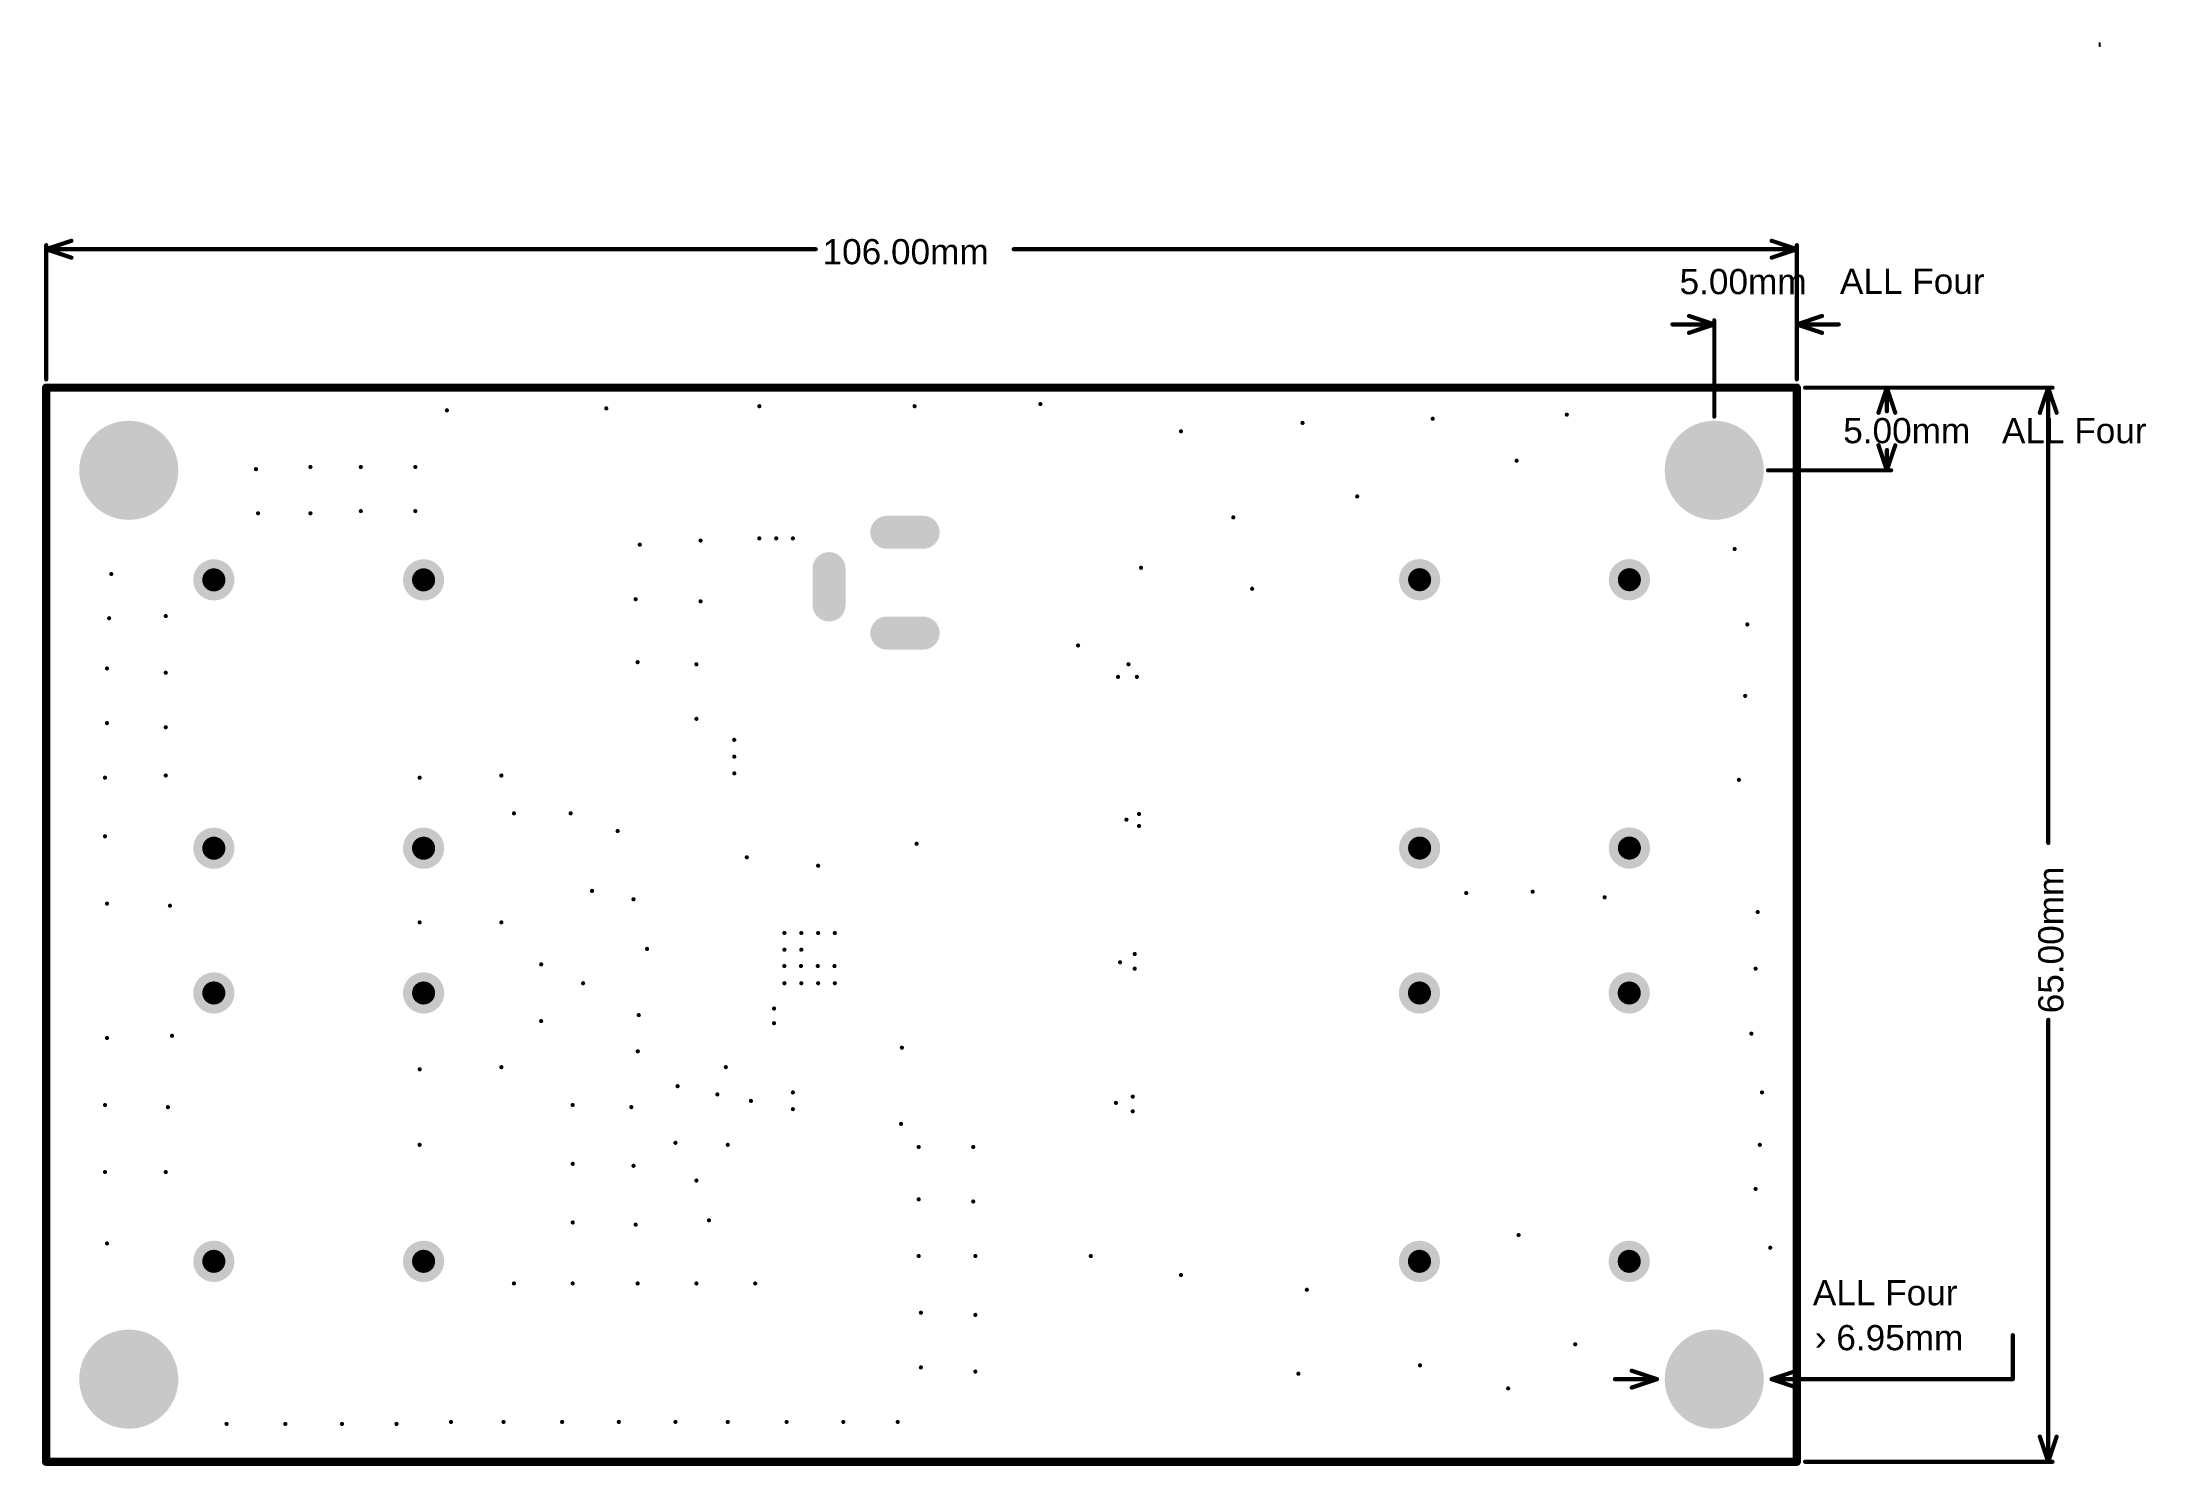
# Model space of a CAD drawing. Header units: inches. Extents: x 0 to 127, y 0 to 86.
import ezdxf

# ---------------------------------------------------------------- set-up
doc = ezdxf.new("R2010")
doc.units = ezdxf.units.IN
for name, color, linetype in [('Mechanical1', 6, 'Continuous'), ('Mechanical6', 56, 'Continuous'), ('MultiLayer', 9, 'Continuous'), ('PadHoleLayer', 156, 'Continuous'), ('ViaHoleLayer', 16, 'Continuous')]:
    doc.layers.add(name, color=color, linetype=linetype)
doc.styles.add('Arial', font='', dxfattribs={"height": 0.2})
doc.styles.get('Arial').set_extended_font_data('Arial')

# ---------------------------------------------------------------- blocks, each defined once
blk = doc.blocks.new('MH_M3_15')
at = {"layer": 'MultiLayer'}
h = blk.add_hatch(color=9, dxfattribs=at)
edge = h.paths.add_edge_path()
edge.add_arc((0, 0), 3, 0, 360)
at = {"layer": 'PadHoleLayer'}
h = blk.add_hatch(color=156, dxfattribs=at)
edge = h.paths.add_edge_path()
edge.add_arc((0, 0), 1.6, 0, 360)
blk = doc.blocks.new('MH_M3_16')
at = {"layer": 'MultiLayer'}
h = blk.add_hatch(color=9, dxfattribs=at)
edge = h.paths.add_edge_path()
edge.add_arc((0, 0), 3, 0, 360)
at = {"layer": 'PadHoleLayer'}
h = blk.add_hatch(color=156, dxfattribs=at)
edge = h.paths.add_edge_path()
edge.add_arc((0, 0), 1.6, 0, 360)
blk = doc.blocks.new('MH_M3_17')
at = {"layer": 'MultiLayer'}
h = blk.add_hatch(color=9, dxfattribs=at)
edge = h.paths.add_edge_path()
edge.add_arc((0, 0), 3, 0, 360)
at = {"layer": 'PadHoleLayer'}
h = blk.add_hatch(color=156, dxfattribs=at)
edge = h.paths.add_edge_path()
edge.add_arc((0, 0), 1.6, 0, 360)
blk = doc.blocks.new('MH_M3_18')
at = {"layer": 'MultiLayer'}
h = blk.add_hatch(color=9, dxfattribs=at)
edge = h.paths.add_edge_path()
edge.add_arc((0, 0), 3, 0, 360)
at = {"layer": 'PadHoleLayer'}
h = blk.add_hatch(color=156, dxfattribs=at)
edge = h.paths.add_edge_path()
edge.add_arc((0, 0), 1.6, 0, 360)
blk = doc.blocks.new('NMJ4HCD2_23')
at = {"layer": 'MultiLayer'}
h = blk.add_hatch(color=9, dxfattribs=at)
edge = h.paths.add_edge_path()
edge.add_arc((-6.35, 8.12), 1.25, 0, 360)
h = blk.add_hatch(color=9, dxfattribs=at)
edge = h.paths.add_edge_path()
edge.add_arc((6.35, 8.12), 1.25, 0, 360)
h = blk.add_hatch(color=9, dxfattribs=at)
edge = h.paths.add_edge_path()
edge.add_arc((-6.35, -8.12), 1.25, 0, 360)
h = blk.add_hatch(color=9, dxfattribs=at)
edge = h.paths.add_edge_path()
edge.add_arc((6.35, -8.12), 1.25, 0, 360)
at = {"layer": 'PadHoleLayer'}
h = blk.add_hatch(color=156, dxfattribs=at)
edge = h.paths.add_edge_path()
edge.add_arc((-6.35, 8.12), 0.7, 0, 360)
h = blk.add_hatch(color=156, dxfattribs=at)
edge = h.paths.add_edge_path()
edge.add_arc((6.35, 8.12), 0.7, 0, 360)
h = blk.add_hatch(color=156, dxfattribs=at)
edge = h.paths.add_edge_path()
edge.add_arc((-6.35, -8.12), 0.7, 0, 360)
h = blk.add_hatch(color=156, dxfattribs=at)
edge = h.paths.add_edge_path()
edge.add_arc((6.35, -8.12), 0.7, 0, 360)
blk = doc.blocks.new('NMJ4HCD2_24')
at = {"layer": 'MultiLayer'}
h = blk.add_hatch(color=9, dxfattribs=at)
edge = h.paths.add_edge_path()
edge.add_arc((-6.35, 8.12), 1.25, 0, 360)
h = blk.add_hatch(color=9, dxfattribs=at)
edge = h.paths.add_edge_path()
edge.add_arc((6.35, 8.12), 1.25, 0, 360)
h = blk.add_hatch(color=9, dxfattribs=at)
edge = h.paths.add_edge_path()
edge.add_arc((-6.35, -8.12), 1.25, 0, 360)
h = blk.add_hatch(color=9, dxfattribs=at)
edge = h.paths.add_edge_path()
edge.add_arc((6.35, -8.12), 1.25, 0, 360)
at = {"layer": 'PadHoleLayer'}
h = blk.add_hatch(color=156, dxfattribs=at)
edge = h.paths.add_edge_path()
edge.add_arc((-6.35, 8.12), 0.7, 0, 360)
h = blk.add_hatch(color=156, dxfattribs=at)
edge = h.paths.add_edge_path()
edge.add_arc((6.35, 8.12), 0.7, 0, 360)
h = blk.add_hatch(color=156, dxfattribs=at)
edge = h.paths.add_edge_path()
edge.add_arc((-6.35, -8.12), 0.7, 0, 360)
h = blk.add_hatch(color=156, dxfattribs=at)
edge = h.paths.add_edge_path()
edge.add_arc((6.35, -8.12), 0.7, 0, 360)
blk = doc.blocks.new('NMJ4HCD2_25')
at = {"layer": 'MultiLayer'}
h = blk.add_hatch(color=9, dxfattribs=at)
edge = h.paths.add_edge_path()
edge.add_arc((-6.35, 8.12), 1.25, 0, 360)
h = blk.add_hatch(color=9, dxfattribs=at)
edge = h.paths.add_edge_path()
edge.add_arc((6.35, 8.12), 1.25, 0, 360)
h = blk.add_hatch(color=9, dxfattribs=at)
edge = h.paths.add_edge_path()
edge.add_arc((-6.35, -8.12), 1.25, 0, 360)
h = blk.add_hatch(color=9, dxfattribs=at)
edge = h.paths.add_edge_path()
edge.add_arc((6.35, -8.12), 1.25, 0, 360)
at = {"layer": 'PadHoleLayer'}
h = blk.add_hatch(color=156, dxfattribs=at)
edge = h.paths.add_edge_path()
edge.add_arc((-6.35, 8.12), 0.7, 0, 360)
h = blk.add_hatch(color=156, dxfattribs=at)
edge = h.paths.add_edge_path()
edge.add_arc((6.35, 8.12), 0.7, 0, 360)
h = blk.add_hatch(color=156, dxfattribs=at)
edge = h.paths.add_edge_path()
edge.add_arc((-6.35, -8.12), 0.7, 0, 360)
h = blk.add_hatch(color=156, dxfattribs=at)
edge = h.paths.add_edge_path()
edge.add_arc((6.35, -8.12), 0.7, 0, 360)
blk = doc.blocks.new('NMJ4HCD2_26')
at = {"layer": 'MultiLayer'}
h = blk.add_hatch(color=9, dxfattribs=at)
edge = h.paths.add_edge_path()
edge.add_arc((-6.35, 8.12), 1.25, 0, 360)
h = blk.add_hatch(color=9, dxfattribs=at)
edge = h.paths.add_edge_path()
edge.add_arc((6.35, 8.12), 1.25, 0, 360)
h = blk.add_hatch(color=9, dxfattribs=at)
edge = h.paths.add_edge_path()
edge.add_arc((-6.35, -8.12), 1.25, 0, 360)
h = blk.add_hatch(color=9, dxfattribs=at)
edge = h.paths.add_edge_path()
edge.add_arc((6.35, -8.12), 1.25, 0, 360)
at = {"layer": 'PadHoleLayer'}
h = blk.add_hatch(color=156, dxfattribs=at)
edge = h.paths.add_edge_path()
edge.add_arc((-6.35, 8.12), 0.7, 0, 360)
h = blk.add_hatch(color=156, dxfattribs=at)
edge = h.paths.add_edge_path()
edge.add_arc((6.35, 8.12), 0.7, 0, 360)
h = blk.add_hatch(color=156, dxfattribs=at)
edge = h.paths.add_edge_path()
edge.add_arc((-6.35, -8.12), 0.7, 0, 360)
h = blk.add_hatch(color=156, dxfattribs=at)
edge = h.paths.add_edge_path()
edge.add_arc((6.35, -8.12), 0.7, 0, 360)
blk = doc.blocks.new('CON_SOCJ_2155_27')
at = {"layer": 'MultiLayer'}
h = blk.add_hatch(color=9, dxfattribs=at)
edge = h.paths.add_edge_path()
edge.add_arc((-1.1, 6.1), 1, 90, 270)
edge.add_line((-1.1, 5.1), (1.1, 5.1))
edge.add_arc((1.1, 6.1), 1, 270, 450)
edge.add_line((1.1, 7.1), (-1.1, 7.1))
h = blk.add_hatch(color=9, dxfattribs=at)
edge = h.paths.add_edge_path()
edge.add_arc((4.6, 2.2), 1, 180, 360)
edge.add_line((5.6, 2.2), (5.6, 4.4))
edge.add_arc((4.6, 4.4), 1, 0, 180)
edge.add_line((3.6, 4.4), (3.6, 2.2))
h = blk.add_hatch(color=9, dxfattribs=at)
edge = h.paths.add_edge_path()
edge.add_arc((-1.1, 0), 1, 90, 270)
edge.add_line((-1.1, -1), (1.1, -1))
edge.add_arc((1.1, 0), 1, 270, 450)
edge.add_line((1.1, 1), (-1.1, 1))
at = {"layer": 'PadHoleLayer'}
h = blk.add_hatch(color=156, dxfattribs=at)
edge = h.paths.add_edge_path()
edge.add_arc((-1.1, 6.1), 0.4, 90, 270)
edge.add_line((-1.1, 5.7), (1.1, 5.7))
edge.add_arc((1.1, 6.1), 0.4, 270, 450)
edge.add_line((1.1, 6.5), (-1.1, 6.5))
h = blk.add_hatch(color=156, dxfattribs=at)
edge = h.paths.add_edge_path()
edge.add_arc((4.6, 2.2), 0.4, 180, 360)
edge.add_line((5, 2.2), (5, 4.4))
edge.add_arc((4.6, 4.4), 0.4, 0, 180)
edge.add_line((4.2, 4.4), (4.2, 2.2))
h = blk.add_hatch(color=156, dxfattribs=at)
edge = h.paths.add_edge_path()
edge.add_arc((-1.1, 0), 0.4, 90, 270)
edge.add_line((-1.1, -0.4), (1.1, -0.4))
edge.add_arc((1.1, 0), 0.4, 270, 450)
edge.add_line((1.1, 0.4), (-1.1, 0.4))

msp = doc.modelspace()

# ---------------------------------------------------------------- hatches: boundary and pattern name
at = {"layer": 'ViaHoleLayer'}
h = msp.add_hatch(color=16, dxfattribs=at)
edge = h.paths.add_edge_path()
edge.add_arc((24.26, 63.63), 0.127, 0, 360)
h = msp.add_hatch(color=16, dxfattribs=at)
edge = h.paths.add_edge_path()
edge.add_arc((33.91, 63.75), 0.127, 0, 360)
h = msp.add_hatch(color=16, dxfattribs=at)
edge = h.paths.add_edge_path()
edge.add_arc((43.18, 63.88), 0.127, 0, 360)
h = msp.add_hatch(color=16, dxfattribs=at)
edge = h.paths.add_edge_path()
edge.add_arc((52.58, 63.88), 0.127, 0, 360)
h = msp.add_hatch(color=16, dxfattribs=at)
edge = h.paths.add_edge_path()
edge.add_arc((60.2, 64.01), 0.127, 0, 360)
h = msp.add_hatch(color=16, dxfattribs=at)
edge = h.paths.add_edge_path()
edge.add_arc((68.71, 62.36), 0.127, 0, 360)
h = msp.add_hatch(color=16, dxfattribs=at)
edge = h.paths.add_edge_path()
edge.add_arc((76.07, 62.87), 0.127, 0, 360)
h = msp.add_hatch(color=16, dxfattribs=at)
edge = h.paths.add_edge_path()
edge.add_arc((83.95, 63.12), 0.127, 0, 360)
h = msp.add_hatch(color=16, dxfattribs=at)
edge = h.paths.add_edge_path()
edge.add_arc((92.07, 63.37), 0.127, 0, 360)
h = msp.add_hatch(color=16, dxfattribs=at)
edge = h.paths.add_edge_path()
edge.add_arc((12.7, 60.07), 0.127, 0, 360)
h = msp.add_hatch(color=16, dxfattribs=at)
edge = h.paths.add_edge_path()
edge.add_arc((16, 60.2), 0.127, 0, 360)
h = msp.add_hatch(color=16, dxfattribs=at)
edge = h.paths.add_edge_path()
edge.add_arc((19.05, 60.2), 0.127, 0, 360)
h = msp.add_hatch(color=16, dxfattribs=at)
edge = h.paths.add_edge_path()
edge.add_arc((22.35, 60.2), 0.127, 0, 360)
h = msp.add_hatch(color=16, dxfattribs=at)
edge = h.paths.add_edge_path()
edge.add_arc((89.03, 60.58), 0.127, 0, 360)
h = msp.add_hatch(color=16, dxfattribs=at)
edge = h.paths.add_edge_path()
edge.add_arc((12.83, 57.4), 0.127, 0, 360)
h = msp.add_hatch(color=16, dxfattribs=at)
edge = h.paths.add_edge_path()
edge.add_arc((16, 57.4), 0.127, 0, 360)
h = msp.add_hatch(color=16, dxfattribs=at)
edge = h.paths.add_edge_path()
edge.add_arc((19.05, 57.53), 0.127, 0, 360)
h = msp.add_hatch(color=16, dxfattribs=at)
edge = h.paths.add_edge_path()
edge.add_arc((22.35, 57.53), 0.127, 0, 360)
h = msp.add_hatch(color=16, dxfattribs=at)
edge = h.paths.add_edge_path()
edge.add_arc((79.38, 58.42), 0.127, 0, 360)
h = msp.add_hatch(color=16, dxfattribs=at)
edge = h.paths.add_edge_path()
edge.add_arc((71.88, 57.15), 0.127, 0, 360)
h = msp.add_hatch(color=16, dxfattribs=at)
edge = h.paths.add_edge_path()
edge.add_arc((35.94, 55.5), 0.127, 0, 360)
h = msp.add_hatch(color=16, dxfattribs=at)
edge = h.paths.add_edge_path()
edge.add_arc((39.62, 55.75), 0.127, 0, 360)
h = msp.add_hatch(color=16, dxfattribs=at)
edge = h.paths.add_edge_path()
edge.add_arc((43.18, 55.88), 0.127, 0, 360)
h = msp.add_hatch(color=16, dxfattribs=at)
edge = h.paths.add_edge_path()
edge.add_arc((44.2, 55.88), 0.127, 0, 360)
h = msp.add_hatch(color=16, dxfattribs=at)
edge = h.paths.add_edge_path()
edge.add_arc((45.21, 55.88), 0.127, 0, 360)
h = msp.add_hatch(color=16, dxfattribs=at)
edge = h.paths.add_edge_path()
edge.add_arc((102.23, 55.24), 0.127, 0, 360)
h = msp.add_hatch(color=16, dxfattribs=at)
edge = h.paths.add_edge_path()
edge.add_arc((3.94, 53.72), 0.127, 0, 360)
h = msp.add_hatch(color=16, dxfattribs=at)
edge = h.paths.add_edge_path()
edge.add_arc((66.29, 54.1), 0.127, 0, 360)
h = msp.add_hatch(color=16, dxfattribs=at)
edge = h.paths.add_edge_path()
edge.add_arc((35.69, 52.2), 0.127, 0, 360)
h = msp.add_hatch(color=16, dxfattribs=at)
edge = h.paths.add_edge_path()
edge.add_arc((73.02, 52.83), 0.127, 0, 360)
h = msp.add_hatch(color=16, dxfattribs=at)
edge = h.paths.add_edge_path()
edge.add_arc((3.81, 51.05), 0.127, 0, 360)
h = msp.add_hatch(color=16, dxfattribs=at)
edge = h.paths.add_edge_path()
edge.add_arc((7.24, 51.18), 0.127, 0, 360)
h = msp.add_hatch(color=16, dxfattribs=at)
edge = h.paths.add_edge_path()
edge.add_arc((39.62, 52.07), 0.127, 0, 360)
h = msp.add_hatch(color=16, dxfattribs=at)
edge = h.paths.add_edge_path()
edge.add_arc((103, 50.67), 0.127, 0, 360)
h = msp.add_hatch(color=16, dxfattribs=at)
edge = h.paths.add_edge_path()
edge.add_arc((35.81, 48.39), 0.127, 0, 360)
h = msp.add_hatch(color=16, dxfattribs=at)
edge = h.paths.add_edge_path()
edge.add_arc((62.48, 49.4), 0.127, 0, 360)
h = msp.add_hatch(color=16, dxfattribs=at)
edge = h.paths.add_edge_path()
edge.add_arc((3.68, 48.01), 0.127, 0, 360)
h = msp.add_hatch(color=16, dxfattribs=at)
edge = h.paths.add_edge_path()
edge.add_arc((7.24, 47.75), 0.127, 0, 360)
h = msp.add_hatch(color=16, dxfattribs=at)
edge = h.paths.add_edge_path()
edge.add_arc((39.37, 48.26), 0.127, 0, 360)
h = msp.add_hatch(color=16, dxfattribs=at)
edge = h.paths.add_edge_path()
edge.add_arc((64.9, 47.5), 0.127, 0, 360)
h = msp.add_hatch(color=16, dxfattribs=at)
edge = h.paths.add_edge_path()
edge.add_arc((65.53, 48.26), 0.127, 0, 360)
h = msp.add_hatch(color=16, dxfattribs=at)
edge = h.paths.add_edge_path()
edge.add_arc((66.04, 47.5), 0.127, 0, 360)
h = msp.add_hatch(color=16, dxfattribs=at)
edge = h.paths.add_edge_path()
edge.add_arc((102.87, 46.35), 0.127, 0, 360)
h = msp.add_hatch(color=16, dxfattribs=at)
edge = h.paths.add_edge_path()
edge.add_arc((3.68, 44.7), 0.127, 0, 360)
h = msp.add_hatch(color=16, dxfattribs=at)
edge = h.paths.add_edge_path()
edge.add_arc((39.37, 44.96), 0.127, 0, 360)
h = msp.add_hatch(color=16, dxfattribs=at)
edge = h.paths.add_edge_path()
edge.add_arc((7.24, 44.45), 0.127, 0, 360)
h = msp.add_hatch(color=16, dxfattribs=at)
edge = h.paths.add_edge_path()
edge.add_arc((41.66, 43.69), 0.127, 0, 360)
h = msp.add_hatch(color=16, dxfattribs=at)
edge = h.paths.add_edge_path()
edge.add_arc((41.66, 42.67), 0.127, 0, 360)
h = msp.add_hatch(color=16, dxfattribs=at)
edge = h.paths.add_edge_path()
edge.add_arc((3.56, 41.4), 0.127, 0, 360)
h = msp.add_hatch(color=16, dxfattribs=at)
edge = h.paths.add_edge_path()
edge.add_arc((7.24, 41.53), 0.127, 0, 360)
h = msp.add_hatch(color=16, dxfattribs=at)
edge = h.paths.add_edge_path()
edge.add_arc((22.61, 41.4), 0.127, 0, 360)
h = msp.add_hatch(color=16, dxfattribs=at)
edge = h.paths.add_edge_path()
edge.add_arc((27.56, 41.53), 0.127, 0, 360)
h = msp.add_hatch(color=16, dxfattribs=at)
edge = h.paths.add_edge_path()
edge.add_arc((41.66, 41.66), 0.127, 0, 360)
h = msp.add_hatch(color=16, dxfattribs=at)
edge = h.paths.add_edge_path()
edge.add_arc((102.49, 41.27), 0.127, 0, 360)
h = msp.add_hatch(color=16, dxfattribs=at)
edge = h.paths.add_edge_path()
edge.add_arc((28.32, 39.24), 0.127, 0, 360)
h = msp.add_hatch(color=16, dxfattribs=at)
edge = h.paths.add_edge_path()
edge.add_arc((31.75, 39.24), 0.127, 0, 360)
h = msp.add_hatch(color=16, dxfattribs=at)
edge = h.paths.add_edge_path()
edge.add_arc((34.6, 38.17), 0.127, 0, 360)
h = msp.add_hatch(color=16, dxfattribs=at)
edge = h.paths.add_edge_path()
edge.add_arc((65.41, 38.86), 0.127, 0, 360)
h = msp.add_hatch(color=16, dxfattribs=at)
edge = h.paths.add_edge_path()
edge.add_arc((66.17, 38.48), 0.127, 0, 360)
h = msp.add_hatch(color=16, dxfattribs=at)
edge = h.paths.add_edge_path()
edge.add_arc((66.17, 39.2), 0.127, 0, 360)
h = msp.add_hatch(color=16, dxfattribs=at)
edge = h.paths.add_edge_path()
edge.add_arc((3.56, 37.85), 0.127, 0, 360)
h = msp.add_hatch(color=16, dxfattribs=at)
edge = h.paths.add_edge_path()
edge.add_arc((52.7, 37.4), 0.127, 0, 360)
h = msp.add_hatch(color=16, dxfattribs=at)
edge = h.paths.add_edge_path()
edge.add_arc((42.42, 36.58), 0.127, 0, 360)
h = msp.add_hatch(color=16, dxfattribs=at)
edge = h.paths.add_edge_path()
edge.add_arc((46.74, 36.07), 0.127, 0, 360)
h = msp.add_hatch(color=16, dxfattribs=at)
edge = h.paths.add_edge_path()
edge.add_arc((33.05, 34.55), 0.127, 0, 360)
h = msp.add_hatch(color=16, dxfattribs=at)
edge = h.paths.add_edge_path()
edge.add_arc((85.98, 34.42), 0.127, 0, 360)
h = msp.add_hatch(color=16, dxfattribs=at)
edge = h.paths.add_edge_path()
edge.add_arc((90, 34.5), 0.127, 0, 360)
h = msp.add_hatch(color=16, dxfattribs=at)
edge = h.paths.add_edge_path()
edge.add_arc((3.68, 33.78), 0.127, 0, 360)
h = msp.add_hatch(color=16, dxfattribs=at)
edge = h.paths.add_edge_path()
edge.add_arc((7.49, 33.65), 0.127, 0, 360)
h = msp.add_hatch(color=16, dxfattribs=at)
edge = h.paths.add_edge_path()
edge.add_arc((35.56, 34.04), 0.127, 0, 360)
h = msp.add_hatch(color=16, dxfattribs=at)
edge = h.paths.add_edge_path()
edge.add_arc((94.36, 34.16), 0.127, 0, 360)
h = msp.add_hatch(color=16, dxfattribs=at)
edge = h.paths.add_edge_path()
edge.add_arc((103.63, 33.27), 0.127, 0, 360)
h = msp.add_hatch(color=16, dxfattribs=at)
edge = h.paths.add_edge_path()
edge.add_arc((22.61, 32.64), 0.127, 0, 360)
h = msp.add_hatch(color=16, dxfattribs=at)
edge = h.paths.add_edge_path()
edge.add_arc((27.56, 32.64), 0.127, 0, 360)
h = msp.add_hatch(color=16, dxfattribs=at)
edge = h.paths.add_edge_path()
edge.add_arc((44.7, 32), 0.127, 0, 360)
h = msp.add_hatch(color=16, dxfattribs=at)
edge = h.paths.add_edge_path()
edge.add_arc((45.72, 32), 0.127, 0, 360)
h = msp.add_hatch(color=16, dxfattribs=at)
edge = h.paths.add_edge_path()
edge.add_arc((46.74, 32), 0.127, 0, 360)
h = msp.add_hatch(color=16, dxfattribs=at)
edge = h.paths.add_edge_path()
edge.add_arc((47.75, 32), 0.127, 0, 360)
h = msp.add_hatch(color=16, dxfattribs=at)
edge = h.paths.add_edge_path()
edge.add_arc((36.38, 31.04), 0.127, 0, 360)
h = msp.add_hatch(color=16, dxfattribs=at)
edge = h.paths.add_edge_path()
edge.add_arc((44.7, 30.99), 0.127, 0, 360)
h = msp.add_hatch(color=16, dxfattribs=at)
edge = h.paths.add_edge_path()
edge.add_arc((45.72, 30.99), 0.127, 0, 360)
h = msp.add_hatch(color=16, dxfattribs=at)
edge = h.paths.add_edge_path()
edge.add_arc((65.91, 30.73), 0.127, 0, 360)
h = msp.add_hatch(color=16, dxfattribs=at)
edge = h.paths.add_edge_path()
edge.add_arc((29.97, 30.1), 0.127, 0, 360)
h = msp.add_hatch(color=16, dxfattribs=at)
edge = h.paths.add_edge_path()
edge.add_arc((44.69, 30), 0.127, 0, 360)
h = msp.add_hatch(color=16, dxfattribs=at)
edge = h.paths.add_edge_path()
edge.add_arc((45.7, 30), 0.127, 0, 360)
h = msp.add_hatch(color=16, dxfattribs=at)
edge = h.paths.add_edge_path()
edge.add_arc((46.72, 30), 0.127, 0, 360)
h = msp.add_hatch(color=16, dxfattribs=at)
edge = h.paths.add_edge_path()
edge.add_arc((47.73, 30), 0.127, 0, 360)
h = msp.add_hatch(color=16, dxfattribs=at)
edge = h.paths.add_edge_path()
edge.add_arc((65.02, 30.23), 0.127, 0, 360)
h = msp.add_hatch(color=16, dxfattribs=at)
edge = h.paths.add_edge_path()
edge.add_arc((65.91, 29.84), 0.127, 0, 360)
h = msp.add_hatch(color=16, dxfattribs=at)
edge = h.paths.add_edge_path()
edge.add_arc((103.5, 29.84), 0.127, 0, 360)
h = msp.add_hatch(color=16, dxfattribs=at)
edge = h.paths.add_edge_path()
edge.add_arc((32.51, 28.96), 0.127, 0, 360)
h = msp.add_hatch(color=16, dxfattribs=at)
edge = h.paths.add_edge_path()
edge.add_arc((44.7, 28.96), 0.127, 0, 360)
h = msp.add_hatch(color=16, dxfattribs=at)
edge = h.paths.add_edge_path()
edge.add_arc((45.72, 28.96), 0.127, 0, 360)
h = msp.add_hatch(color=16, dxfattribs=at)
edge = h.paths.add_edge_path()
edge.add_arc((46.74, 28.96), 0.127, 0, 360)
h = msp.add_hatch(color=16, dxfattribs=at)
edge = h.paths.add_edge_path()
edge.add_arc((47.75, 28.96), 0.127, 0, 360)
h = msp.add_hatch(color=16, dxfattribs=at)
edge = h.paths.add_edge_path()
edge.add_arc((29.97, 26.67), 0.127, 0, 360)
h = msp.add_hatch(color=16, dxfattribs=at)
edge = h.paths.add_edge_path()
edge.add_arc((35.88, 27.03), 0.127, 0, 360)
h = msp.add_hatch(color=16, dxfattribs=at)
edge = h.paths.add_edge_path()
edge.add_arc((44.07, 27.43), 0.127, 0, 360)
h = msp.add_hatch(color=16, dxfattribs=at)
edge = h.paths.add_edge_path()
edge.add_arc((3.68, 25.65), 0.127, 0, 360)
h = msp.add_hatch(color=16, dxfattribs=at)
edge = h.paths.add_edge_path()
edge.add_arc((7.62, 25.78), 0.127, 0, 360)
h = msp.add_hatch(color=16, dxfattribs=at)
edge = h.paths.add_edge_path()
edge.add_arc((44.07, 26.54), 0.127, 0, 360)
h = msp.add_hatch(color=16, dxfattribs=at)
edge = h.paths.add_edge_path()
edge.add_arc((103.25, 25.91), 0.127, 0, 360)
h = msp.add_hatch(color=16, dxfattribs=at)
edge = h.paths.add_edge_path()
edge.add_arc((35.82, 24.84), 0.127, 0, 360)
h = msp.add_hatch(color=16, dxfattribs=at)
edge = h.paths.add_edge_path()
edge.add_arc((51.81, 25.06), 0.127, 0, 360)
h = msp.add_hatch(color=16, dxfattribs=at)
edge = h.paths.add_edge_path()
edge.add_arc((22.61, 23.75), 0.127, 0, 360)
h = msp.add_hatch(color=16, dxfattribs=at)
edge = h.paths.add_edge_path()
edge.add_arc((27.56, 23.88), 0.127, 0, 360)
h = msp.add_hatch(color=16, dxfattribs=at)
edge = h.paths.add_edge_path()
edge.add_arc((41.15, 23.88), 0.127, 0, 360)
h = msp.add_hatch(color=16, dxfattribs=at)
edge = h.paths.add_edge_path()
edge.add_arc((3.56, 21.59), 0.127, 0, 360)
h = msp.add_hatch(color=16, dxfattribs=at)
edge = h.paths.add_edge_path()
edge.add_arc((31.88, 21.59), 0.127, 0, 360)
h = msp.add_hatch(color=16, dxfattribs=at)
edge = h.paths.add_edge_path()
edge.add_arc((38.23, 22.73), 0.127, 0, 360)
h = msp.add_hatch(color=16, dxfattribs=at)
edge = h.paths.add_edge_path()
edge.add_arc((40.64, 22.23), 0.127, 0, 360)
h = msp.add_hatch(color=16, dxfattribs=at)
edge = h.paths.add_edge_path()
edge.add_arc((42.67, 21.84), 0.127, 0, 360)
h = msp.add_hatch(color=16, dxfattribs=at)
edge = h.paths.add_edge_path()
edge.add_arc((45.21, 22.35), 0.127, 0, 360)
h = msp.add_hatch(color=16, dxfattribs=at)
edge = h.paths.add_edge_path()
edge.add_arc((64.77, 21.72), 0.127, 0, 360)
h = msp.add_hatch(color=16, dxfattribs=at)
edge = h.paths.add_edge_path()
edge.add_arc((65.79, 22.1), 0.127, 0, 360)
h = msp.add_hatch(color=16, dxfattribs=at)
edge = h.paths.add_edge_path()
edge.add_arc((103.89, 22.35), 0.127, 0, 360)
h = msp.add_hatch(color=16, dxfattribs=at)
edge = h.paths.add_edge_path()
edge.add_arc((7.37, 21.46), 0.127, 0, 360)
h = msp.add_hatch(color=16, dxfattribs=at)
edge = h.paths.add_edge_path()
edge.add_arc((35.43, 21.46), 0.127, 0, 360)
h = msp.add_hatch(color=16, dxfattribs=at)
edge = h.paths.add_edge_path()
edge.add_arc((45.21, 21.34), 0.127, 0, 360)
h = msp.add_hatch(color=16, dxfattribs=at)
edge = h.paths.add_edge_path()
edge.add_arc((51.76, 20.45), 0.127, 0, 360)
h = msp.add_hatch(color=16, dxfattribs=at)
edge = h.paths.add_edge_path()
edge.add_arc((65.79, 21.21), 0.127, 0, 360)
h = msp.add_hatch(color=16, dxfattribs=at)
edge = h.paths.add_edge_path()
edge.add_arc((22.61, 19.18), 0.127, 0, 360)
h = msp.add_hatch(color=16, dxfattribs=at)
edge = h.paths.add_edge_path()
edge.add_arc((38.1, 19.3), 0.127, 0, 360)
h = msp.add_hatch(color=16, dxfattribs=at)
edge = h.paths.add_edge_path()
edge.add_arc((41.27, 19.18), 0.127, 0, 360)
h = msp.add_hatch(color=16, dxfattribs=at)
edge = h.paths.add_edge_path()
edge.add_arc((52.83, 19.05), 0.127, 0, 360)
h = msp.add_hatch(color=16, dxfattribs=at)
edge = h.paths.add_edge_path()
edge.add_arc((56.13, 19.05), 0.127, 0, 360)
h = msp.add_hatch(color=16, dxfattribs=at)
edge = h.paths.add_edge_path()
edge.add_arc((103.76, 19.18), 0.127, 0, 360)
h = msp.add_hatch(color=16, dxfattribs=at)
edge = h.paths.add_edge_path()
edge.add_arc((31.88, 18.03), 0.127, 0, 360)
h = msp.add_hatch(color=16, dxfattribs=at)
edge = h.paths.add_edge_path()
edge.add_arc((35.56, 17.91), 0.127, 0, 360)
h = msp.add_hatch(color=16, dxfattribs=at)
edge = h.paths.add_edge_path()
edge.add_arc((3.56, 17.53), 0.127, 0, 360)
h = msp.add_hatch(color=16, dxfattribs=at)
edge = h.paths.add_edge_path()
edge.add_arc((7.24, 17.53), 0.127, 0, 360)
h = msp.add_hatch(color=16, dxfattribs=at)
edge = h.paths.add_edge_path()
edge.add_arc((39.37, 17.02), 0.127, 0, 360)
h = msp.add_hatch(color=16, dxfattribs=at)
edge = h.paths.add_edge_path()
edge.add_arc((103.5, 16.51), 0.127, 0, 360)
h = msp.add_hatch(color=16, dxfattribs=at)
edge = h.paths.add_edge_path()
edge.add_arc((52.83, 15.88), 0.127, 0, 360)
h = msp.add_hatch(color=16, dxfattribs=at)
edge = h.paths.add_edge_path()
edge.add_arc((56.13, 15.75), 0.127, 0, 360)
h = msp.add_hatch(color=16, dxfattribs=at)
edge = h.paths.add_edge_path()
edge.add_arc((31.88, 14.48), 0.127, 0, 360)
h = msp.add_hatch(color=16, dxfattribs=at)
edge = h.paths.add_edge_path()
edge.add_arc((35.69, 14.35), 0.127, 0, 360)
h = msp.add_hatch(color=16, dxfattribs=at)
edge = h.paths.add_edge_path()
edge.add_arc((40.13, 14.61), 0.127, 0, 360)
h = msp.add_hatch(color=16, dxfattribs=at)
edge = h.paths.add_edge_path()
edge.add_arc((3.68, 13.21), 0.127, 0, 360)
h = msp.add_hatch(color=16, dxfattribs=at)
edge = h.paths.add_edge_path()
edge.add_arc((89.15, 13.72), 0.127, 0, 360)
h = msp.add_hatch(color=16, dxfattribs=at)
edge = h.paths.add_edge_path()
edge.add_arc((104.39, 12.95), 0.127, 0, 360)
h = msp.add_hatch(color=16, dxfattribs=at)
edge = h.paths.add_edge_path()
edge.add_arc((52.83, 12.45), 0.127, 0, 360)
h = msp.add_hatch(color=16, dxfattribs=at)
edge = h.paths.add_edge_path()
edge.add_arc((56.26, 12.45), 0.127, 0, 360)
h = msp.add_hatch(color=16, dxfattribs=at)
edge = h.paths.add_edge_path()
edge.add_arc((63.25, 12.45), 0.127, 0, 360)
h = msp.add_hatch(color=16, dxfattribs=at)
edge = h.paths.add_edge_path()
edge.add_arc((28.32, 10.79), 0.127, 0, 360)
h = msp.add_hatch(color=16, dxfattribs=at)
edge = h.paths.add_edge_path()
edge.add_arc((31.88, 10.79), 0.127, 0, 360)
h = msp.add_hatch(color=16, dxfattribs=at)
edge = h.paths.add_edge_path()
edge.add_arc((35.81, 10.79), 0.127, 0, 360)
h = msp.add_hatch(color=16, dxfattribs=at)
edge = h.paths.add_edge_path()
edge.add_arc((39.37, 10.79), 0.127, 0, 360)
h = msp.add_hatch(color=16, dxfattribs=at)
edge = h.paths.add_edge_path()
edge.add_arc((42.93, 10.79), 0.127, 0, 360)
h = msp.add_hatch(color=16, dxfattribs=at)
edge = h.paths.add_edge_path()
edge.add_arc((68.71, 11.3), 0.127, 0, 360)
h = msp.add_hatch(color=16, dxfattribs=at)
edge = h.paths.add_edge_path()
edge.add_arc((76.33, 10.41), 0.127, 0, 360)
h = msp.add_hatch(color=16, dxfattribs=at)
edge = h.paths.add_edge_path()
edge.add_arc((52.96, 9.02), 0.127, 0, 360)
h = msp.add_hatch(color=16, dxfattribs=at)
edge = h.paths.add_edge_path()
edge.add_arc((56.26, 8.89), 0.127, 0, 360)
h = msp.add_hatch(color=16, dxfattribs=at)
edge = h.paths.add_edge_path()
edge.add_arc((92.58, 7.11), 0.127, 0, 360)
h = msp.add_hatch(color=16, dxfattribs=at)
edge = h.paths.add_edge_path()
edge.add_arc((52.96, 5.71), 0.127, 0, 360)
h = msp.add_hatch(color=16, dxfattribs=at)
edge = h.paths.add_edge_path()
edge.add_arc((56.26, 5.46), 0.127, 0, 360)
h = msp.add_hatch(color=16, dxfattribs=at)
edge = h.paths.add_edge_path()
edge.add_arc((75.82, 5.33), 0.127, 0, 360)
h = msp.add_hatch(color=16, dxfattribs=at)
edge = h.paths.add_edge_path()
edge.add_arc((83.18, 5.84), 0.127, 0, 360)
h = msp.add_hatch(color=16, dxfattribs=at)
edge = h.paths.add_edge_path()
edge.add_arc((88.52, 4.44), 0.127, 0, 360)
h = msp.add_hatch(color=16, dxfattribs=at)
edge = h.paths.add_edge_path()
edge.add_arc((10.92, 2.29), 0.127, 0, 360)
h = msp.add_hatch(color=16, dxfattribs=at)
edge = h.paths.add_edge_path()
edge.add_arc((14.48, 2.29), 0.127, 0, 360)
h = msp.add_hatch(color=16, dxfattribs=at)
edge = h.paths.add_edge_path()
edge.add_arc((17.91, 2.29), 0.127, 0, 360)
h = msp.add_hatch(color=16, dxfattribs=at)
edge = h.paths.add_edge_path()
edge.add_arc((21.21, 2.29), 0.127, 0, 360)
h = msp.add_hatch(color=16, dxfattribs=at)
edge = h.paths.add_edge_path()
edge.add_arc((24.51, 2.41), 0.127, 0, 360)
h = msp.add_hatch(color=16, dxfattribs=at)
edge = h.paths.add_edge_path()
edge.add_arc((27.69, 2.41), 0.127, 0, 360)
h = msp.add_hatch(color=16, dxfattribs=at)
edge = h.paths.add_edge_path()
edge.add_arc((31.24, 2.41), 0.127, 0, 360)
h = msp.add_hatch(color=16, dxfattribs=at)
edge = h.paths.add_edge_path()
edge.add_arc((34.67, 2.41), 0.127, 0, 360)
h = msp.add_hatch(color=16, dxfattribs=at)
edge = h.paths.add_edge_path()
edge.add_arc((38.1, 2.41), 0.127, 0, 360)
h = msp.add_hatch(color=16, dxfattribs=at)
edge = h.paths.add_edge_path()
edge.add_arc((41.27, 2.41), 0.127, 0, 360)
h = msp.add_hatch(color=16, dxfattribs=at)
edge = h.paths.add_edge_path()
edge.add_arc((44.83, 2.41), 0.127, 0, 360)
h = msp.add_hatch(color=16, dxfattribs=at)
edge = h.paths.add_edge_path()
edge.add_arc((48.26, 2.41), 0.127, 0, 360)
h = msp.add_hatch(color=16, dxfattribs=at)
edge = h.paths.add_edge_path()
edge.add_arc((51.56, 2.41), 0.127, 0, 360)

# ---------------------------------------------------------------- linework, layer by layer
at = {"layer": 'Mechanical1'}
for points in [[(0, 73.38, 0.254, 0.254, 0), (1.52, 73.89, 0.254, 0.254, 0)], [(104.48, 73.89, 0.254, 0.254, 0), (106, 73.38, 0.254, 0.254, 0)], [(0, 65.5, 0.254, 0.254, 0), (0, 73.63, 0.254, 0.254, 0)], [(0, 73.38, 0.254, 0.254, 0), (1.52, 72.87, 0.254, 0.254, 0)], [(0, 73.38, 0.254, 0.254, 0), (46.6, 73.38, 0.254, 0.254, 0)], [(58.59, 73.38, 0.254, 0.254, 0), (106, 73.38, 0.254, 0.254, 0)], [(104.48, 72.87, 0.254, 0.254, 0), (106, 73.38, 0.254, 0.254, 0)], [(106, 65.5, 0.254, 0.254, 0), (106, 73.63, 0.254, 0.254, 0)], [(98.46, 68.83, 0.254, 0.254, 0), (101, 68.83, 0.254, 0.254, 0)], [(99.48, 69.34, 0.254, 0.254, 0), (101, 68.83, 0.254, 0.254, 0)], [(99.48, 68.32, 0.254, 0.254, 0), (101, 68.83, 0.254, 0.254, 0)], [(101, 63.25, 0.254, 0.254, 0), (101, 69.08, 0.254, 0.254, 0)], [(106, 68.83, 0.254, 0.254, 0), (107.52, 69.34, 0.254, 0.254, 0)], [(106, 65.5, 0.254, 0.254, 0), (106, 69.08, 0.254, 0.254, 0)], [(106, 68.83, 0.254, 0.254, 0), (107.52, 68.32, 0.254, 0.254, 0)], [(106, 68.83, 0.254, 0.254, 0), (108.54, 68.83, 0.254, 0.254, 0)], [(106.5, 65, 0.254, 0.254, 0), (111.7, 65, 0.254, 0.254, 0)], [(106.5, 65, 0.254, 0.254, 0), (121.48, 65, 0.254, 0.254, 0)], [(110.94, 63.48, 0.254, 0.254, 0), (111.45, 65, 0.254, 0.254, 0)], [(111.45, 65, 0.254, 0.254, 0), (111.96, 63.48, 0.254, 0.254, 0)], [(111.45, 63.57, 0.254, 0.254, 0), (111.45, 65, 0.254, 0.254, 0)], [(120.71, 63.48, 0.254, 0.254, 0), (121.22, 65, 0.254, 0.254, 0)], [(121.22, 65, 0.254, 0.254, 0), (121.73, 63.48, 0.254, 0.254, 0)], [(121.22, 37.45, 0.254, 0.254, 0), (121.22, 65, 0.254, 0.254, 0)], [(110.94, 61.52, 0.254, 0.254, 0), (111.45, 60, 0.254, 0.254, 0)], [(111.45, 60, 0.254, 0.254, 0), (111.96, 61.52, 0.254, 0.254, 0)], [(111.45, 60, 0.254, 0.254, 0), (111.45, 61.23, 0.254, 0.254, 0)], [(104.25, 60, 0.254, 0.254, 0), (111.7, 60, 0.254, 0.254, 0)], [(121.22, 0, 0.254, 0.254, 0), (121.22, 26.74, 0.254, 0.254, 0)], [(119.08, 5, 0.254, 0.254, 0), (119.08, 7.66, 0.254, 0.254, 0)], [(94.99, 5, 0.254, 0.254, 0), (97.53, 5, 0.254, 0.254, 0)], [(96, 5.51, 0.254, 0.254, 0), (97.53, 5, 0.254, 0.254, 0)], [(96, 4.49, 0.254, 0.254, 0), (97.53, 5, 0.254, 0.254, 0)], [(104.47, 5, 0.254, 0.254, 0), (106, 5.51, 0.254, 0.254, 0)], [(104.47, 5, 0.254, 0.254, 0), (106, 4.49, 0.254, 0.254, 0)], [(104.47, 5, 0.254, 0.254, 0), (119.08, 5, 0.254, 0.254, 0)], [(120.71, 1.52, 0.254, 0.254, 0), (121.22, 0, 0.254, 0.254, 0)], [(121.22, 0, 0.254, 0.254, 0), (121.73, 1.52, 0.254, 0.254, 0)], [(106.5, 0, 0.254, 0.254, 0), (121.48, 0, 0.254, 0.254, 0)]]:
    msp.add_lwpolyline(points, format="xyseb", dxfattribs=at)
for points in [[(1.46, 73.89, 0.127, 0.127, 1), (1.59, 73.89, 0.127, 0.127, 1)], [(104.41, 73.89, 0.127, 0.127, 1), (104.54, 73.89, 0.127, 0.127, 1)], [(-0.06, 73.63, 0.127, 0.127, 1), (0.06, 73.63, 0.127, 0.127, 1)], [(-0.06, 73.38, 0.127, 0.127, 1), (0.06, 73.38, 0.127, 0.127, 1)], [(-0.06, 73.38, 0.127, 0.127, 1), (0.06, 73.38, 0.127, 0.127, 1)], [(-0.06, 73.38, 0.127, 0.127, 1), (0.06, 73.38, 0.127, 0.127, 1)], [(1.46, 72.87, 0.127, 0.127, 1), (1.59, 72.87, 0.127, 0.127, 1)], [(46.54, 73.38, 0.127, 0.127, 1), (46.66, 73.38, 0.127, 0.127, 1)], [(58.52, 73.38, 0.127, 0.127, 1), (58.65, 73.38, 0.127, 0.127, 1)], [(104.41, 72.87, 0.127, 0.127, 1), (104.54, 72.87, 0.127, 0.127, 1)], [(105.94, 73.63, 0.127, 0.127, 1), (106.06, 73.63, 0.127, 0.127, 1)], [(105.94, 73.38, 0.127, 0.127, 1), (106.06, 73.38, 0.127, 0.127, 1)], [(105.94, 73.38, 0.127, 0.127, 1), (106.06, 73.38, 0.127, 0.127, 1)], [(105.94, 73.38, 0.127, 0.127, 1), (106.06, 73.38, 0.127, 0.127, 1)], [(98.4, 68.83, 0.127, 0.127, 1), (98.52, 68.83, 0.127, 0.127, 1)], [(99.41, 69.34, 0.127, 0.127, 1), (99.54, 69.34, 0.127, 0.127, 1)], [(100.94, 69.08, 0.127, 0.127, 1), (101.06, 69.08, 0.127, 0.127, 1)], [(100.94, 68.83, 0.127, 0.127, 1), (101.06, 68.83, 0.127, 0.127, 1)], [(100.94, 68.83, 0.127, 0.127, 1), (101.06, 68.83, 0.127, 0.127, 1)], [(100.94, 68.83, 0.127, 0.127, 1), (101.06, 68.83, 0.127, 0.127, 1)], [(105.94, 69.08, 0.127, 0.127, 1), (106.06, 69.08, 0.127, 0.127, 1)], [(105.94, 68.83, 0.127, 0.127, 1), (106.06, 68.83, 0.127, 0.127, 1)], [(105.94, 68.83, 0.127, 0.127, 1), (106.06, 68.83, 0.127, 0.127, 1)], [(105.94, 68.83, 0.127, 0.127, 1), (106.06, 68.83, 0.127, 0.127, 1)], [(107.46, 69.34, 0.127, 0.127, 1), (107.59, 69.34, 0.127, 0.127, 1)], [(108.48, 68.83, 0.127, 0.127, 1), (108.6, 68.83, 0.127, 0.127, 1)], [(99.41, 68.32, 0.127, 0.127, 1), (99.54, 68.32, 0.127, 0.127, 1)], [(107.46, 68.32, 0.127, 0.127, 1), (107.59, 68.32, 0.127, 0.127, 1)], [(-0.06, 65.5, 0.127, 0.127, 1), (0.06, 65.5, 0.127, 0.127, 1)], [(105.94, 65.5, 0.127, 0.127, 1), (106.06, 65.5, 0.127, 0.127, 1)], [(105.94, 65.5, 0.127, 0.127, 1), (106.06, 65.5, 0.127, 0.127, 1)], [(106.44, 65, 0.127, 0.127, 1), (106.57, 65, 0.127, 0.127, 1)], [(106.44, 65, 0.127, 0.127, 1), (106.57, 65, 0.127, 0.127, 1)], [(111.39, 65, 0.127, 0.127, 1), (111.51, 65, 0.127, 0.127, 1)], [(111.39, 65, 0.127, 0.127, 1), (111.51, 65, 0.127, 0.127, 1)], [(111.39, 65, 0.127, 0.127, 1), (111.51, 65, 0.127, 0.127, 1)], [(111.64, 65, 0.127, 0.127, 1), (111.77, 65, 0.127, 0.127, 1)], [(121.16, 65, 0.127, 0.127, 1), (121.29, 65, 0.127, 0.127, 1)], [(121.16, 65, 0.127, 0.127, 1), (121.29, 65, 0.127, 0.127, 1)], [(121.16, 65, 0.127, 0.127, 1), (121.29, 65, 0.127, 0.127, 1)], [(121.41, 65, 0.127, 0.127, 1), (121.54, 65, 0.127, 0.127, 1)], [(111.39, 63.57, 0.127, 0.127, 1), (111.51, 63.57, 0.127, 0.127, 1)], [(100.94, 63.25, 0.127, 0.127, 1), (101.06, 63.25, 0.127, 0.127, 1)], [(110.88, 63.48, 0.127, 0.127, 1), (111.01, 63.48, 0.127, 0.127, 1)], [(111.9, 63.48, 0.127, 0.127, 1), (112.02, 63.48, 0.127, 0.127, 1)], [(120.65, 63.48, 0.127, 0.127, 1), (120.78, 63.48, 0.127, 0.127, 1)], [(121.67, 63.48, 0.127, 0.127, 1), (121.79, 63.48, 0.127, 0.127, 1)], [(110.88, 61.52, 0.127, 0.127, 1), (111.01, 61.52, 0.127, 0.127, 1)], [(111.39, 61.23, 0.127, 0.127, 1), (111.51, 61.23, 0.127, 0.127, 1)], [(111.9, 61.52, 0.127, 0.127, 1), (112.02, 61.52, 0.127, 0.127, 1)], [(104.19, 60, 0.127, 0.127, 1), (104.32, 60, 0.127, 0.127, 1)], [(111.39, 60, 0.127, 0.127, 1), (111.51, 60, 0.127, 0.127, 1)], [(111.39, 60, 0.127, 0.127, 1), (111.51, 60, 0.127, 0.127, 1)], [(111.39, 60, 0.127, 0.127, 1), (111.51, 60, 0.127, 0.127, 1)], [(111.64, 60, 0.127, 0.127, 1), (111.77, 60, 0.127, 0.127, 1)], [(121.16, 37.45, 0.127, 0.127, 1), (121.29, 37.45, 0.127, 0.127, 1)], [(121.16, 26.74, 0.127, 0.127, 1), (121.29, 26.74, 0.127, 0.127, 1)], [(119.01, 7.66, 0.127, 0.127, 1), (119.14, 7.66, 0.127, 0.127, 1)], [(94.92, 5, 0.127, 0.127, 1), (95.05, 5, 0.127, 0.127, 1)], [(95.94, 5.51, 0.127, 0.127, 1), (96.07, 5.51, 0.127, 0.127, 1)], [(97.46, 5, 0.127, 0.127, 1), (97.59, 5, 0.127, 0.127, 1)], [(97.46, 5, 0.127, 0.127, 1), (97.59, 5, 0.127, 0.127, 1)], [(97.46, 5, 0.127, 0.127, 1), (97.59, 5, 0.127, 0.127, 1)], [(104.41, 5, 0.127, 0.127, 1), (104.54, 5, 0.127, 0.127, 1)], [(104.41, 5, 0.127, 0.127, 1), (104.54, 5, 0.127, 0.127, 1)], [(104.41, 5, 0.127, 0.127, 1), (104.54, 5, 0.127, 0.127, 1)], [(105.93, 5.51, 0.127, 0.127, 1), (106.06, 5.51, 0.127, 0.127, 1)], [(119.01, 5, 0.127, 0.127, 1), (119.14, 5, 0.127, 0.127, 1)], [(119.01, 5, 0.127, 0.127, 1), (119.14, 5, 0.127, 0.127, 1)], [(95.94, 4.49, 0.127, 0.127, 1), (96.07, 4.49, 0.127, 0.127, 1)], [(105.93, 4.49, 0.127, 0.127, 1), (106.06, 4.49, 0.127, 0.127, 1)], [(120.65, 1.52, 0.127, 0.127, 1), (120.78, 1.52, 0.127, 0.127, 1)], [(121.67, 1.52, 0.127, 0.127, 1), (121.79, 1.52, 0.127, 0.127, 1)], [(106.44, 0, 0.127, 0.127, 1), (106.57, 0, 0.127, 0.127, 1)], [(121.16, 0, 0.127, 0.127, 1), (121.29, 0, 0.127, 0.127, 1)], [(121.16, 0, 0.127, 0.127, 1), (121.29, 0, 0.127, 0.127, 1)], [(121.16, 0, 0.127, 0.127, 1), (121.29, 0, 0.127, 0.127, 1)], [(121.41, 0, 0.127, 0.127, 1), (121.54, 0, 0.127, 0.127, 1)]]:
    msp.add_lwpolyline(points, format="xyseb", close=True, dxfattribs=at)
at = {"layer": 'Mechanical6'}
for points in [[(124.33, 85.67, 0.125, 0.125, 0), (124.33, 85.85, 0.125, 0.125, 0)], [(0, 65, 0.5, 0.5, 0), (106, 65, 0.5, 0.5, 0)], [(0, 65, 0.5, 0.5, 0), (0, 0, 0.5, 0.5, 0)], [(106, 65, 0.5, 0.5, 0), (106, 0, 0.5, 0.5, 0)], [(0, 0, 0.5, 0.5, 0), (106, 0, 0.5, 0.5, 0)]]:
    msp.add_lwpolyline(points, format="xyseb", dxfattribs=at)
for points in [[(124.3, 85.85, 0.0625, 0.0625, 1), (124.36, 85.85, 0.0625, 0.0625, 1)], [(124.3, 85.67, 0.0625, 0.0625, 1), (124.36, 85.67, 0.0625, 0.0625, 1)], [(-0.13, 65, 0.25, 0.25, 1), (0.12, 65, 0.25, 0.25, 1)], [(-0.13, 65, 0.25, 0.25, 1), (0.12, 65, 0.25, 0.25, 1)], [(105.87, 65, 0.25, 0.25, 1), (106.12, 65, 0.25, 0.25, 1)], [(105.87, 65, 0.25, 0.25, 1), (106.12, 65, 0.25, 0.25, 1)], [(-0.13, 0, 0.25, 0.25, 1), (0.12, 0, 0.25, 0.25, 1)], [(-0.13, 0, 0.25, 0.25, 1), (0.12, 0, 0.25, 0.25, 1)], [(105.87, 0, 0.25, 0.25, 1), (106.12, 0, 0.25, 0.25, 1)], [(105.87, 0, 0.25, 0.25, 1), (106.12, 0, 0.25, 0.25, 1)]]:
    msp.add_lwpolyline(points, format="xyseb", close=True, dxfattribs=at)

# ---------------------------------------------------------------- block references
for name, p, rotation in [('MH_M3_18', (5, 60), 90), ('MH_M3_16', (101, 60), 90), ('CON_SOCJ_2155_27', (52, 56.25), 180), ('NMJ4HCD2_26', (16.5, 45.25), 180), ('NMJ4HCD2_25', (16.5, 20.25), 180), ('MH_M3_17', (5, 5), 90), ('MH_M3_15', (101, 5), 90)]:
    msp.add_blockref(name, p, dxfattribs=dict(rotation=rotation))
for name, p in [('NMJ4HCD2_24', (89.51, 45.26)), ('NMJ4HCD2_23', (89.5, 20.25))]:
    msp.add_blockref(name, p)

# ---------------------------------------------------------------- texts
at = {"layer": 'Mechanical1', "style": 'Arial'}
for s, p in [('106.00mm', (47.01, 72.47)), ('5.00mm', (98.9, 70.66)), ('ALL Four', (108.61, 70.68)), ('ALL Four', (118.42, 61.64)), ('ALL Four', (106.97, 9.47)), ('› 6.95mm', (107.09, 6.75))]:
    msp.add_text(s, height=1.524, dxfattribs=at).set_placement(p)
for s, rotation, p in [('5.00mm', 360, (108.81, 61.64)), ('65.00mm', 90, (122.14, 27.14))]:
    msp.add_text(s, height=1.524, rotation=rotation, dxfattribs=at).set_placement(p)

doc.saveas('drawing.dxf')
